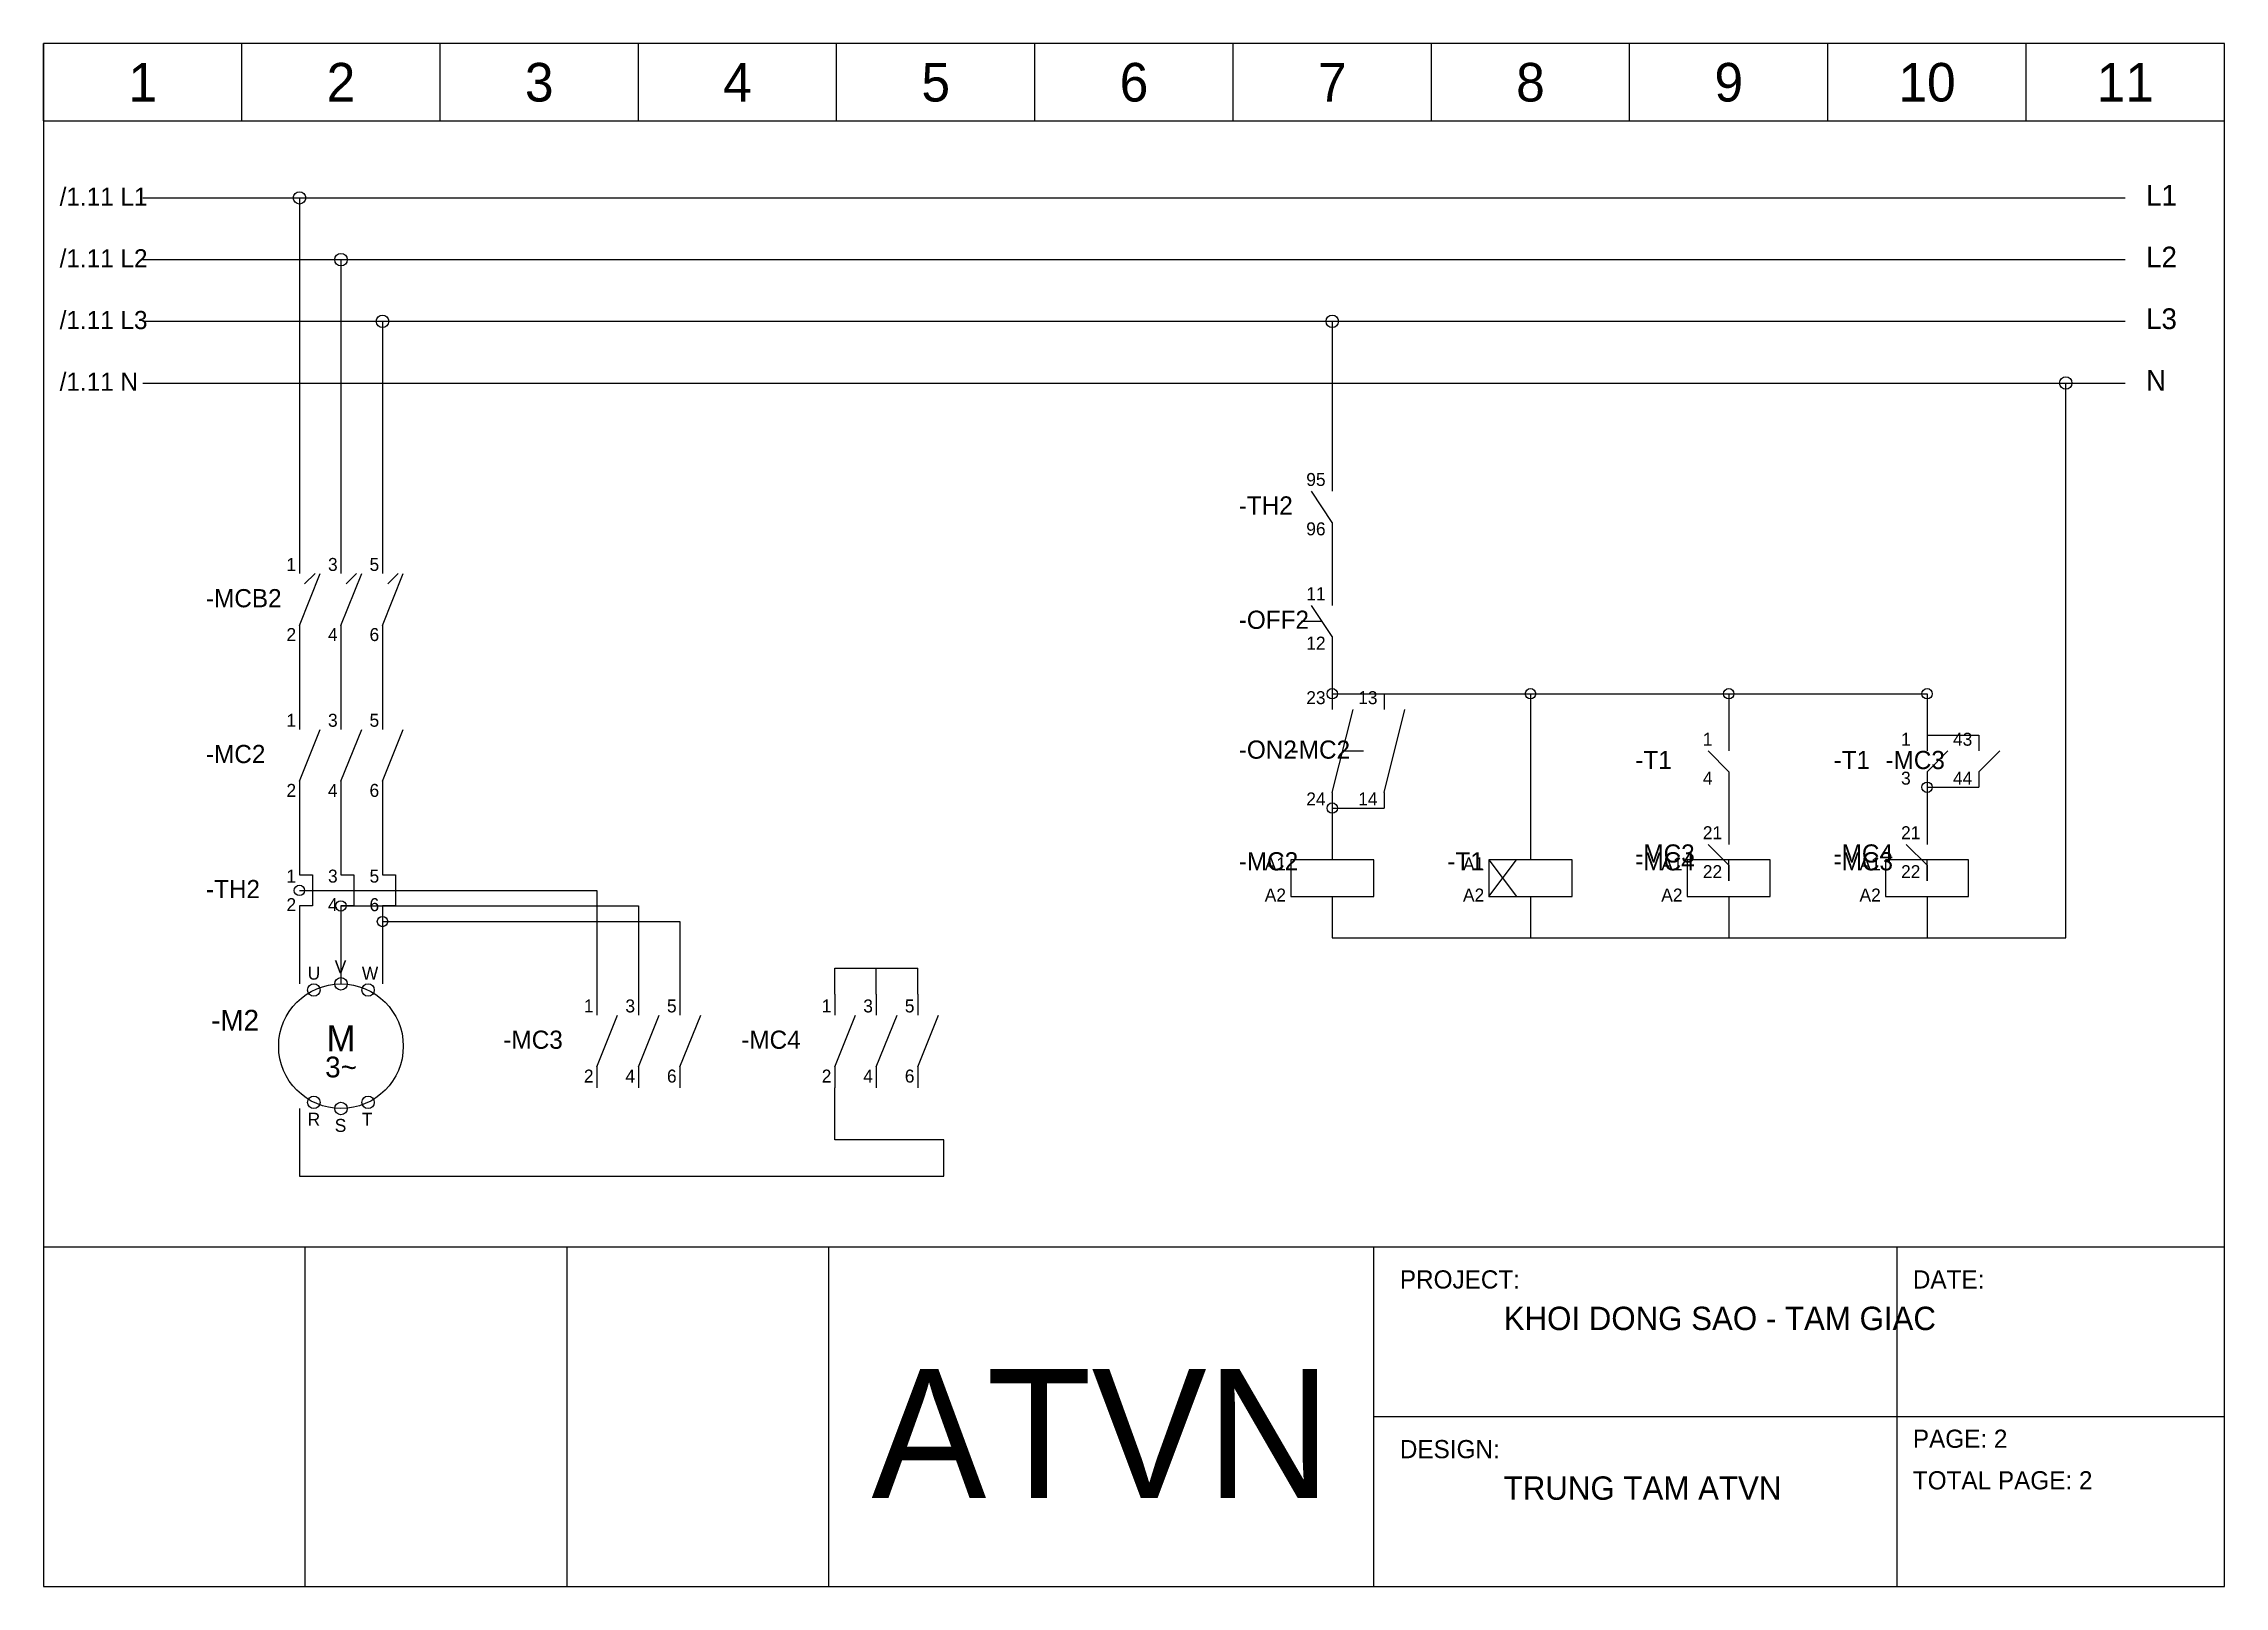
# Model space of a CAD drawing. Extents: x 0 to 420, y 0 to 297.
import ezdxf
from ezdxf.enums import TextEntityAlignment as Align

# ---------------------------------------------------------------- set-up
doc = ezdxf.new("R2010")
doc.units = 0
doc.header["$MEASUREMENT"] = 0
for name, color, linetype in [('DT_CTRL_N', 7, 'Continuous'), ('DT_CTRL_WIRE', 5, 'Continuous'), ('DT_DEVICE_LINE', 4, 'Continuous'), ('DT_FRAME', 7, 'Continuous'), ('DT_PWR_L1', 1, 'Continuous'), ('DT_PWR_L2', 2, 'Continuous'), ('DT_PWR_L3', 5, 'Continuous'), ('DT_PWR_N', 7, 'Continuous'), ('DT_TEXT', 7, 'Continuous')]:
    doc.layers.add(name, color=color, linetype=linetype)

# ---------------------------------------------------------------- blocks, each defined once
blk = doc.blocks.new('DT_MOTOR_6P')
for centre, radius in [((0, 12), 1.2), ((0, 0), 12), ((-5.22, 10.81), 1.2), ((5.22, 10.81), 1.2), ((-5.22, -10.81), 1.2), ((0, -12), 1.2), ((5.22, -10.81), 1.2)]:
    blk.add_circle(centre, radius)
for s, p in [('U', (-6.42, 12.81)), ('V', (-1.2, 14)), ('W', (4.02, 12.81)), ('R', (-6.42, -15.31)), ('S', (-1.2, -16.5)), ('T', (4.02, -15.31))]:
    blk.add_text(s, height=2.5).set_placement(p)
for s, height, p in [('M', 5, (0, 1.5)), ('3~', 4, (0, -4))]:
    blk.add_text(s, height=height).set_placement(p, align=Align.MIDDLE_CENTER)
blk = doc.blocks.new('DT_COIL')
blk.add_lwpolyline([(-8, -3.5), (8, -3.5), (8, 3.5), (-8, 3.5)], close=True)
for s, p in [('A1', (-13, 1.5)), ('A2', (-13, -4.5))]:
    blk.add_text(s, height=2.5).set_placement(p)
blk = doc.blocks.new('DT_TIMER_COIL')
for p, q in [((-8, -3.5), (-2.67, 3.5)), ((-8, 3.5), (-2.67, -3.5))]:
    blk.add_line(p, q)
blk.add_lwpolyline([(-8, -3.5), (8, -3.5), (8, 3.5), (-8, 3.5)], close=True)
for s, p in [('A1', (-13, 1.5)), ('A2', (-13, -4.5))]:
    blk.add_text(s, height=2.5).set_placement(p)

msp = doc.modelspace()

# ---------------------------------------------------------------- linework, layer by layer
at = {"layer": 'DT_CTRL_N'}
for p, q in [((389.45, 124.84), (389.45, 231.66)), ((248.18, 132.84), (248.18, 124.84)), ((286.36, 132.84), (286.36, 124.84)), ((324.55, 132.84), (324.55, 124.84)), ((362.73, 132.84), (362.73, 124.84)), ((248.18, 124.84), (362.73, 124.84)), ((362.73, 124.84), (389.45, 124.84))]:
    msp.add_line(p, q, dxfattribs=at)
at = {"layer": 'DT_CTRL_WIRE'}
for p, q in [((248.18, 243.54), (248.18, 213.84)), ((248.18, 201.84), (248.18, 191.84)), ((248.18, 179.84), (248.18, 171.84)), ((248.18, 171.84), (362.73, 171.84)), ((248.18, 171.84), (258.18, 171.84)), ((286.36, 171.84), (286.36, 139.84)), ((324.55, 171.84), (324.55, 163.84)), ((362.73, 171.84), (362.73, 163.84)), ((362.73, 163.84), (372.73, 163.84)), ((324.55, 153.84), (324.55, 145.84)), ((362.73, 153.84), (372.73, 153.84)), ((362.73, 153.84), (362.73, 145.84)), ((248.18, 149.84), (258.18, 149.84)), ((248.18, 149.84), (248.18, 139.84)), ((324.55, 135.84), (324.55, 139.84)), ((362.73, 135.84), (362.73, 139.84))]:
    msp.add_line(p, q, dxfattribs=at)
for centre in [(248.18, 171.84), (286.36, 171.84), (324.55, 171.84), (362.73, 171.84), (362.73, 153.84), (248.18, 149.84)]:
    msp.add_circle(centre, 1, dxfattribs=at)
at = {"layer": 'DT_DEVICE_LINE'}
for p, q in [((248.18, 204.84), (244.18, 210.84)), ((248.18, 213.84), (248.18, 210.84)), ((248.18, 204.84), (248.18, 201.84)), ((49.27, 198.99), (49.27, 194.99)), ((57.27, 198.99), (57.27, 194.99)), ((65.27, 198.99), (65.27, 194.99)), ((49.27, 184.99), (53.27, 194.99)), ((50.27, 192.99), (52.27, 194.99)), ((57.27, 184.99), (61.27, 194.99)), ((58.27, 192.99), (60.27, 194.99)), ((65.27, 184.99), (69.27, 194.99)), ((66.27, 192.99), (68.27, 194.99)), ((248.18, 191.84), (248.18, 188.84)), ((49.27, 184.99), (49.27, 180.99)), ((57.27, 184.99), (57.27, 180.99)), ((65.27, 184.99), (65.27, 180.99)), ((242.18, 185.84), (246.18, 185.84)), ((248.18, 182.84), (244.18, 188.84)), ((248.18, 182.84), (248.18, 179.84)), ((49.27, 168.99), (49.27, 164.99)), ((57.27, 168.99), (57.27, 164.99)), ((65.27, 168.99), (65.27, 164.99)), ((248.18, 171.84), (248.18, 168.84)), ((248.18, 152.84), (252.18, 168.84)), ((258.18, 171.84), (258.18, 168.84)), ((258.18, 152.84), (262.18, 168.84)), ((49.27, 154.99), (53.27, 164.99)), ((57.27, 154.99), (61.27, 164.99)), ((65.27, 154.99), (69.27, 164.99)), ((324.55, 163.84), (324.55, 160.84)), ((362.73, 163.84), (362.73, 160.84)), ((372.73, 163.84), (372.73, 160.84)), ((250.18, 160.84), (254.18, 160.84)), ((324.55, 156.84), (320.55, 160.84)), ((362.73, 156.84), (366.73, 160.84)), ((372.73, 156.84), (376.73, 160.84)), ((324.55, 156.84), (324.55, 153.84)), ((362.73, 156.84), (362.73, 153.84)), ((372.73, 156.84), (372.73, 153.84)), ((49.27, 154.99), (49.27, 150.99)), ((57.27, 154.99), (57.27, 150.99)), ((65.27, 154.99), (65.27, 150.99)), ((248.18, 152.84), (248.18, 149.84)), ((258.18, 152.84), (258.18, 149.84)), ((324.55, 138.84), (320.55, 142.84)), ((324.55, 145.84), (324.55, 142.84)), ((362.73, 138.84), (358.73, 142.84)), ((362.73, 145.84), (362.73, 142.84)), ((324.55, 138.84), (324.55, 135.84)), ((362.73, 138.84), (362.73, 135.84)), ((106.55, 113.99), (106.55, 109.99)), ((114.55, 113.99), (114.55, 109.99)), ((122.55, 113.99), (122.55, 109.99)), ((152.36, 113.99), (152.36, 109.99)), ((160.36, 113.99), (160.36, 109.99)), ((168.36, 113.99), (168.36, 109.99)), ((106.55, 99.99), (110.55, 109.99)), ((114.55, 99.99), (118.55, 109.99)), ((122.55, 99.99), (126.55, 109.99)), ((152.36, 99.99), (156.36, 109.99)), ((160.36, 99.99), (164.36, 109.99)), ((168.36, 99.99), (172.36, 109.99)), ((106.55, 99.99), (106.55, 95.99)), ((114.55, 99.99), (114.55, 95.99)), ((122.55, 99.99), (122.55, 95.99)), ((152.36, 99.99), (152.36, 95.99)), ((160.36, 99.99), (160.36, 95.99)), ((168.36, 99.99), (168.36, 95.99))]:
    msp.add_line(p, q, dxfattribs=at)
for points in [[(49.27, 138.99), (49.27, 136.99), (51.77, 136.99), (51.77, 130.99), (49.27, 130.99), (49.27, 128.99)], [(57.27, 138.99), (57.27, 136.99), (59.77, 136.99), (59.77, 130.99), (57.27, 130.99), (57.27, 128.99)], [(65.27, 138.99), (65.27, 136.99), (67.77, 136.99), (67.77, 130.99), (65.27, 130.99), (65.27, 128.99)]]:
    msp.add_lwpolyline(points, dxfattribs=at)
at = {"layer": 'DT_FRAME'}
for p, q in [((0, 282.15), (0, 297)), ((38.18, 282.15), (38.18, 297)), ((76.36, 282.15), (76.36, 297)), ((114.55, 282.15), (114.55, 297)), ((152.73, 282.15), (152.73, 297)), ((190.91, 282.15), (190.91, 297)), ((229.09, 282.15), (229.09, 297)), ((267.27, 282.15), (267.27, 297)), ((305.45, 282.15), (305.45, 297)), ((343.64, 282.15), (343.64, 297)), ((381.82, 282.15), (381.82, 297)), ((420, 282.15), (420, 297)), ((0, 282.15), (420, 282.15)), ((0, 65.34), (420, 65.34)), ((50.4, 0), (50.4, 65.34)), ((100.8, 0), (100.8, 65.34)), ((151.2, 0), (151.2, 65.34)), ((256.2, 0), (256.2, 65.34)), ((357, 0), (357, 65.34)), ((256.2, 32.67), (420, 32.67))]:
    msp.add_line(p, q, dxfattribs=at)
msp.add_lwpolyline([(0, 0), (420, 0), (420, 297), (0, 297)], close=True, dxfattribs=at)
at = {"layer": 'DT_PWR_L1'}
for p, q in [((19.09, 267.3), (400.91, 267.3)), ((49.27, 267.3), (49.27, 198.99)), ((49.27, 180.99), (49.27, 168.99)), ((49.27, 150.99), (49.27, 138.99)), ((49.27, 133.99), (106.55, 133.99)), ((106.55, 133.99), (106.55, 113.99)), ((49.27, 128.99), (49.27, 115.99)), ((168.36, 113.99), (168.36, 118.99)), ((152.36, 85.99), (152.36, 95.99)), ((49.27, 91.99), (49.27, 78.99)), ((173.36, 85.99), (152.36, 85.99)), ((173.36, 78.99), (173.36, 85.99)), ((49.27, 78.99), (173.36, 78.99))]:
    msp.add_line(p, q, dxfattribs=at)
for centre, radius in [((49.27, 267.3), 1.2), ((49.27, 133.99), 1)]:
    msp.add_circle(centre, radius, dxfattribs=at)
at = {"layer": 'DT_PWR_L2'}
for p, q in [((19.09, 255.42), (400.91, 255.42)), ((57.27, 255.42), (57.27, 198.99)), ((57.27, 180.99), (57.27, 168.99)), ((57.27, 150.99), (57.27, 138.99)), ((57.27, 130.99), (114.55, 130.99)), ((114.55, 130.99), (114.55, 113.99)), ((57.27, 128.99), (57.27, 115.99)), ((160.36, 113.99), (160.36, 118.99))]:
    msp.add_line(p, q, dxfattribs=at)
for centre, radius in [((57.27, 255.42), 1.2), ((57.27, 130.99), 1)]:
    msp.add_circle(centre, radius, dxfattribs=at)
at = {"layer": 'DT_PWR_L3'}
for p, q in [((19.09, 243.54), (400.91, 243.54)), ((65.27, 243.54), (65.27, 198.99)), ((65.27, 180.99), (65.27, 168.99)), ((65.27, 150.99), (65.27, 138.99)), ((65.27, 128.99), (65.27, 115.99)), ((65.27, 127.99), (122.55, 127.99)), ((122.55, 127.99), (122.55, 113.99)), ((152.36, 113.99), (152.36, 118.99)), ((152.36, 118.99), (168.36, 118.99))]:
    msp.add_line(p, q, dxfattribs=at)
for centre, radius in [((65.27, 243.54), 1.2), ((248.18, 243.54), 1.2), ((65.27, 127.99), 1)]:
    msp.add_circle(centre, radius, dxfattribs=at)
at = {"layer": 'DT_PWR_N'}
msp.add_line((19.09, 231.66), (400.91, 231.66), dxfattribs=at)
msp.add_circle((389.45, 231.66), 1.2, dxfattribs=at)

# ---------------------------------------------------------------- block references
at = {"layer": 'DT_DEVICE_LINE'}
for name, p in [('DT_COIL', (248.18, 136.34)), ('DT_TIMER_COIL', (286.36, 136.34)), ('DT_COIL', (324.55, 136.34)), ('DT_COIL', (362.73, 136.34)), ('DT_MOTOR_6P', (57.27, 103.99))]:
    msp.add_blockref(name, p, dxfattribs=at)

# ---------------------------------------------------------------- texts
at = {"layer": 'DT_TEXT'}
for s, height, p in [('1', 7.43, (19.09, 289.57)), ('2', 7.43, (57.27, 289.57)), ('3', 7.43, (95.45, 289.57)), ('4', 7.43, (133.64, 289.57)), ('5', 7.43, (171.82, 289.57)), ('6', 7.43, (210, 289.57)), ('7', 7.43, (248.18, 289.57)), ('8', 7.43, (286.36, 289.57)), ('9', 7.43, (324.55, 289.57)), ('10', 7.425, (362.73, 289.57)), ('11', 7.425, (400.91, 289.57))]:
    msp.add_text(s, height=height, dxfattribs=at).set_placement(p, align=Align.MIDDLE_CENTER)
for s, height, p in [('/1.11 L1', 3.5, (3.09, 265.8)), ('L1', 4, (404.91, 265.8)), ('/1.11 L2', 3.5, (3.09, 253.92)), ('L2', 4, (404.91, 253.92)), ('/1.11 L3', 3.5, (3.09, 242.04)), ('L3', 4, (404.91, 242.04)), ('/1.11 N', 3.5, (3.09, 230.16)), ('N', 4, (404.91, 230.16)), ('95', 2.5, (243.18, 211.84)), ('-TH2', 3.5, (230.18, 206.34)), ('96', 2.5, (243.18, 202.34)), ('1', 2.5, (46.77, 195.49)), ('3', 2.5, (54.77, 195.49)), ('5', 2.5, (62.77, 195.49)), ('-MCB2', 3.5, (31.27, 188.49)), ('11', 2.5, (243.18, 189.84)), ('-OFF2', 3.5, (230.18, 184.34)), ('2', 2.5, (46.77, 181.99)), ('4', 2.5, (54.77, 181.99)), ('6', 2.5, (62.77, 181.99)), ('12', 2.5, (243.18, 180.34)), ('23', 2.5, (243.18, 169.84)), ('13', 2.5, (253.18, 169.84)), ('3', 2.5, (54.77, 165.49)), ('1', 2.5, (46.77, 165.49)), ('5', 2.5, (62.77, 165.49)), ('1', 2.5, (319.55, 161.84)), ('1', 2.5, (357.73, 161.84)), ('43', 2.5, (367.73, 161.84)), ('-MC2', 3.5, (31.27, 158.49)), ('-ON2', 3.5, (230.18, 159.34)), ('-MC2', 3.5, (240.18, 159.34)), ('-T1', 3.5, (306.55, 157.34)), ('-T1', 3.5, (344.73, 157.34)), ('-MC3', 3.5, (354.73, 157.34)), ('4', 2.5, (319.55, 154.34)), ('3', 2.5, (357.73, 154.34)), ('44', 2.5, (367.73, 154.34)), ('2', 2.5, (46.77, 151.99)), ('4', 2.5, (54.77, 151.99)), ('6', 2.5, (62.77, 151.99)), ('24', 2.5, (243.18, 150.34)), ('14', 2.5, (253.18, 150.34)), ('-MC3', 3.5, (306.55, 139.34)), ('21', 2.5, (319.55, 143.84)), ('-MC4', 3.5, (344.73, 139.34)), ('21', 2.5, (357.73, 143.84)), ('-MC2', 3.5, (230.18, 137.84)), ('-T1', 3.5, (270.36, 137.84)), ('-MC4', 3.5, (306.55, 137.84)), ('22', 2.5, (319.55, 136.34)), ('-MC3', 3.5, (344.73, 137.84)), ('22', 2.5, (357.73, 136.34)), ('-TH2', 3.5, (31.27, 132.49)), ('1', 2.5, (46.77, 135.49)), ('3', 2.5, (54.77, 135.49)), ('5', 2.5, (62.77, 135.49)), ('2', 2.5, (46.77, 129.99)), ('4', 2.5, (54.77, 129.99)), ('6', 2.5, (62.77, 129.99)), ('-M2', 4, (32.27, 106.99)), ('1', 2.5, (104.05, 110.49)), ('3', 2.5, (112.05, 110.49)), ('5', 2.5, (120.05, 110.49)), ('1', 2.5, (149.86, 110.49)), ('3', 2.5, (157.86, 110.49)), ('5', 2.5, (165.86, 110.49)), ('-MC3', 3.5, (88.55, 103.49)), ('-MC4', 3.5, (134.36, 103.49)), ('2', 2.5, (104.05, 96.99)), ('4', 2.5, (112.05, 96.99)), ('6', 2.5, (120.05, 96.99)), ('2', 2.5, (149.86, 96.99)), ('4', 2.5, (157.86, 96.99)), ('6', 2.5, (165.86, 96.99)), ('PROJECT:', 3.5, (261.2, 57.34)), ('DATE:', 3.5, (360, 57.34)), ('KHOI DONG SAO - TAM GIAC', 4.5, (281.2, 49.34)), ('PAGE: 2', 3.5, (360, 26.67)), ('DESIGN:', 3.5, (261.2, 24.67)), ('TRUNG TAM ATVN', 4.5, (281.2, 16.67)), ('TOTAL PAGE: 2', 3.5, (360, 18.67))]:
    msp.add_text(s, height=height, dxfattribs=at).set_placement(p)
at = {"layer": 'DT_TEXT', "color": 1}
msp.add_text('ATVN', height=24.829, dxfattribs=at).set_placement((203.7, 29.4), align=Align.MIDDLE_CENTER)

doc.saveas('drawing.dxf')
